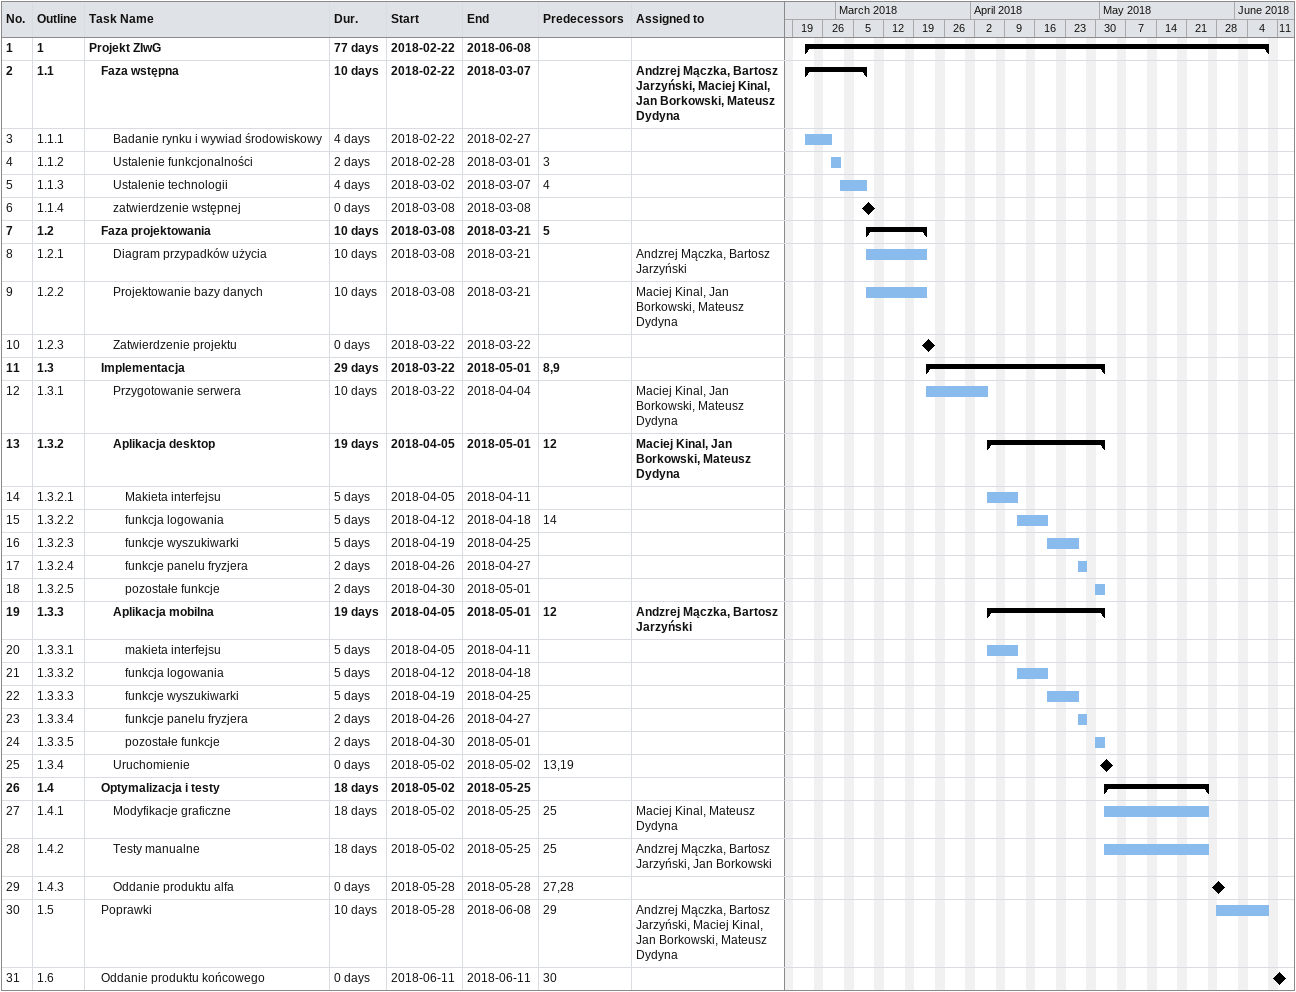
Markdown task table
| ID | WBS | Task | Duration | Start | Finish | Predecessors | Resources |
|---|---|---|---|---|---|---|---|
| 1 | 1 | **Projekt ZIwG** | 77d | 2018-02-22 | 2018-06-08 |  |  |
| 2 | 1.1 | **Faza wstępna** | 10d | 2018-02-22 | 2018-03-07 |  | Andzrej Mączka, Bartosz Jarzyński, Maciej Kinal, Jan Borkowski, Mateusz Dydyna |
| 3 | 1.1.1 | Badanie rynku i wywiad środowiskowy | 4d | 2018-02-22 | 2018-02-27 |  |  |
| 4 | 1.1.2 | Ustalenie funkcjonalności | 2d | 2018-02-28 | 2018-03-01 | 3 |  |
| 5 | 1.1.3 | Ustalenie technologii | 4d | 2018-03-02 | 2018-03-07 | 4 |  |
| 6 | 1.1.4 | zatwierdzenie wstępnej | 0d | 2018-03-08 | 2018-03-08 |  |  |
| 7 | 1.2 | **Faza projektowania** | 10d | 2018-03-08 | 2018-03-21 | 5 |  |
| 8 | 1.2.1 | Diagram przypadków użycia | 10d | 2018-03-08 | 2018-03-21 |  | Andzrej Mączka, Bartosz Jarzyński |
| 9 | 1.2.2 | Projektowanie bazy danych | 10d | 2018-03-08 | 2018-03-21 |  | Maciej Kinal, Jan Borkowski, Mateusz Dydyna |
| 10 | 1.2.3 | Zatwierdzenie projektu | 0d | 2018-03-22 | 2018-03-22 |  |  |
| 11 | 1.3 | **Implementacja** | 29d | 2018-03-22 | 2018-05-01 | 8, 9 |  |
| 12 | 1.3.1 | Przygotowanie serwera | 10d | 2018-03-22 | 2018-04-04 |  | Maciej Kinal, Jan Borkowski, Mateusz Dydyna |
| 13 | 1.3.2 | **Aplikacja desktop** | 19d | 2018-04-05 | 2018-05-01 | 12 | Maciej Kinal, Jan Borkowski, Mateusz Dydyna |
| 14 | 1.3.2.1 | Makieta interfejsu | 5d | 2018-04-05 | 2018-04-11 |  |  |
| 15 | 1.3.2.2 | funkcja logowania | 5d | 2018-04-12 | 2018-04-18 | 14 |  |
| 16 | 1.3.2.3 | funkcje wyszukiwarki | 5d | 2018-04-19 | 2018-04-25 |  |  |
| 17 | 1.3.2.4 | funkcje panelu fryzjera | 2d | 2018-04-26 | 2018-04-27 |  |  |
| 18 | 1.3.2.5 | pozostałe funkcje | 2d | 2018-04-30 | 2018-05-01 |  |  |
| 19 | 1.3.3 | **Aplikacja mobilna** | 19d | 2018-04-05 | 2018-05-01 | 12 | Andzrej Mączka, Bartosz Jarzyński |
| 20 | 1.3.3.1 | makieta interfejsu | 5d | 2018-04-05 | 2018-04-11 |  |  |
| 21 | 1.3.3.2 | funkcja logowania | 5d | 2018-04-12 | 2018-04-18 |  |  |
| 22 | 1.3.3.3 | funkcje wyszukiwarki | 5d | 2018-04-19 | 2018-04-25 |  |  |
| 23 | 1.3.3.4 | funkcje panelu fryzjera | 2d | 2018-04-26 | 2018-04-27 |  |  |
| 24 | 1.3.3.5 | pozostałe funkcje | 2d | 2018-04-30 | 2018-05-01 |  |  |
| 25 | 1.3.4 | Uruchomienie | 0d | 2018-05-02 | 2018-05-02 | 13, 19 |  |
| 26 | 1.4 | **Optymalizacja i testy** | 18d | 2018-05-02 | 2018-05-25 |  |  |
| 27 | 1.4.1 | Modyfikacje graficzne | 18d | 2018-05-02 | 2018-05-25 | 25 | Maciej Kinal, Mateusz Dydyna |
| 28 | 1.4.2 | Testy manualne | 18d | 2018-05-02 | 2018-05-25 | 25 | Andzrej Mączka, Bartosz Jarzyński, Jan Borkowski |
| 29 | 1.4.3 | Oddanie produktu alfa | 0d | 2018-05-28 | 2018-05-28 | 27, 28 |  |
| 30 | 1.5 | Poprawki | 10d | 2018-05-28 | 2018-06-08 | 29 | Andzrej Mączka, Bartosz Jarzyński, Maciej Kinal, Jan Borkowski, Mateusz Dydyna |
| 31 | 1.6 | Oddanie produktu końcowego | 0d | 2018-06-11 | 2018-06-11 | 30 |  |
